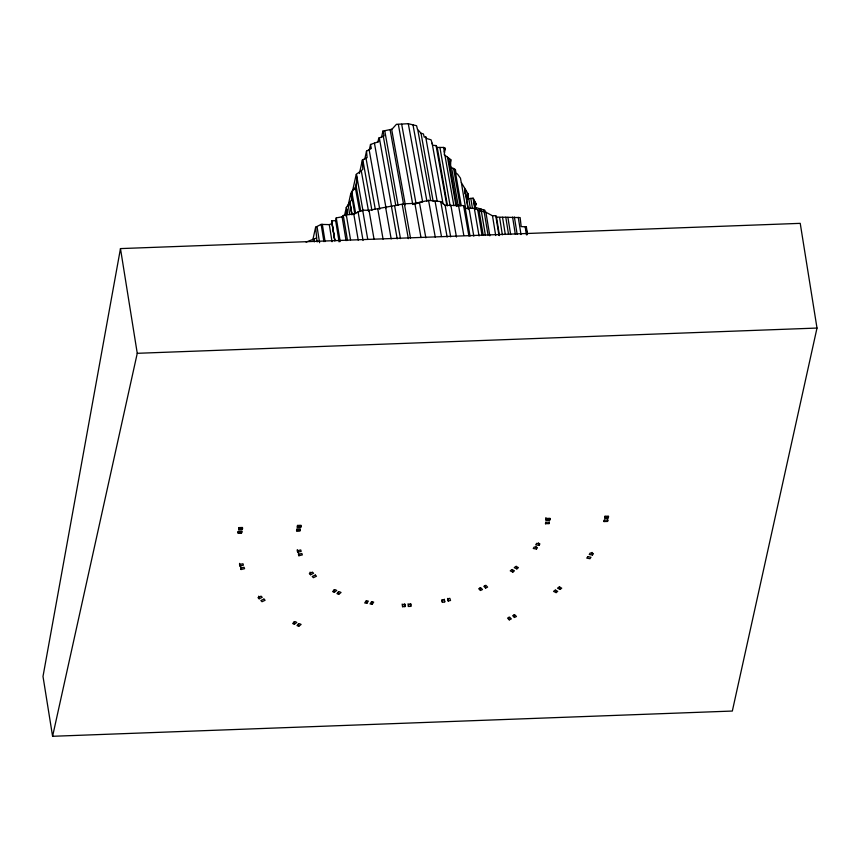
<?xml version="1.0" encoding="UTF-8"?>
<svg xmlns="http://www.w3.org/2000/svg" width="860" height="860" viewBox="0 0 860 860"><rect width="100%" height="100%" fill="white"/><g stroke="black" fill="none" stroke-linecap="round" stroke-linejoin="round"><path stroke-width="1.29" d="M417.498 129.473L416.584 125.732L408.296 123.711L396.438 124.302L391.999 129.215L382.904 131.096L384.14 135.848L378.733 138.202L378.626 141.685L370.51 144.469L369.144 150.618M465.733 208.958L461.347 182.578L468.356 194.36L468.087 198.681L473.108 198.176L475.15 201.96L475.612 204.895L474.881 207.206L485.137 210.421M430.688 200.455L417.734 129.559L421.024 133.236L423.41 133.945L424.249 137.181L425.635 136.729L426.764 138.557L431.064 139.815L432.763 145.329L436.052 145.544L437.256 147.469L443.652 147.436L445.071 148.2L444.233 154.746L450.79 159.659L450.597 165.528L451.565 167.7L455.445 169.678L455.983 173.333L457.477 174.01L460.476 178.203L461.229 182.352M351.944 193.683L356.212 174.376L357.169 179.267L355.793 189.178M120.475 248.594L43 676.433L52.589 736.289L732.333 711.048L817 328.058L800.23 223.353L120.475 248.594L137.256 353.31L52.589 736.289M402.566 606.698L402.974 604.419L405.318 604.333L404.91 606.612L402.566 606.698L402.147 604.086M408.414 606.472L408.833 604.204L411.166 604.118L410.757 606.386L408.414 606.472L408.005 603.87M545.509 523.751L545.777 522.235L549.314 522.235L549.013 523.589L545.498 523.729L545.799 522.364M549.013 523.622L549.293 522.106M604.01 521.579L604.29 520.063L607.816 520.063L607.515 521.418M607.794 519.934L607.525 521.45L604.01 521.547L604.311 520.192M312.803 239.951L315.631 227.169L321.145 224.385L329.294 224.621L332.111 223.568L331.659 220.826L335.637 220.676L336.249 217.892L342.097 216.838L343.269 215.451L353.75 213.882L362.673 210.195L369.026 210.291L404.34 203.777L414.853 203.39L428.549 200.358L440.728 201.584L445.125 205.282L463.583 205.604L465.281 208.4L470.054 236.124M344.57 215.29L346.311 207.443L352.009 199.187L350.697 193.898L351.719 191.479L356.223 186.77L360.802 211.399M345.462 215.796L346.902 209.27L346.311 207.443M348.128 205.518L350.697 193.898M354.879 189.598L357.169 179.267M359.405 173.537L362.415 159.917L367.102 157.606L366.521 151.145L371.305 148.457L370.51 144.469M364.79 158.982L366.521 151.145M377.916 141.9L378.733 138.202M381.485 137.514L382.904 131.096M444.254 151.919L445.071 148.2M450.21 162.271L450.79 159.659M464.841 193.801L465.658 190.114M467.302 199.111L468.356 194.36M475.236 207.142L476.021 203.583L475.225 202.121M525.804 229.394L526.363 226.846L521.181 226.599L520.139 217.591L496.5 217.085L495.736 215.656L492.5 215.785L484.062 211.227L481.396 211.495L474.301 208.238L465.281 208.4M546.25 520.332L546.552 518.967L550.056 518.838L549.755 520.203L546.25 520.332L545.821 517.677M475.655 204.777L476.021 203.583M366.854 603.333L368.338 601.129L366.199 600.742L364.715 602.946L366.854 603.333L366.446 600.731M372.208 604.3L373.691 602.097L371.541 601.71L370.069 603.913L372.208 604.3L371.789 601.699M536.468 549.056L537.446 547.594L534.243 547.014L533.254 548.476L536.468 549.056L536.049 546.455M538.93 545.39L539.908 543.918L536.704 543.337L535.715 544.81L538.93 545.39L538.51 542.789M592.454 555.033L593.432 553.571L590.218 552.991L589.24 554.463L592.454 555.033L592.035 552.432M362.995 210.807L356.427 174.225L362.802 169.42L362.415 159.917M294.389 624.306L296.786 622.393L295.055 621.565L292.658 623.489L294.389 624.306L293.969 621.705M334.336 592.357L336.733 590.433L334.991 589.616L332.594 591.529L334.336 592.357L333.916 589.756M298.721 626.359L301.108 624.446L299.377 623.618L296.979 625.542L298.721 626.359L298.302 623.758M338.657 594.411L341.054 592.486L339.324 591.669L336.926 593.583L338.657 594.411L338.249 591.809M512.839 572.093L514.431 570.814L511.84 569.578L510.238 570.857L512.839 572.093L512.42 569.492M516.828 568.901L518.429 567.621L515.828 566.385L514.237 567.664L516.828 568.901L516.409 566.299M556.13 592.626L557.731 591.347L555.13 590.111L553.539 591.39L556.13 592.626L555.721 590.024M560.129 589.422L561.73 588.154L559.129 586.918L557.527 588.197L560.129 589.422L559.709 586.821M344.946 215.398L347.569 213.409L346.902 209.27M306.063 242.111L316.555 237.951L317.19 241.918M259.139 598.775L262.225 597.334L261.064 596.163L257.989 597.603L259.139 598.775L258.72 596.173M310.514 574.727L313.588 573.287L312.438 572.115L309.353 573.555L310.514 574.727L310.094 572.126M480.439 590.465L482.492 589.509L480.762 587.745L478.708 588.702L480.439 590.465L480.02 587.864M485.577 588.068L487.631 587.101L485.9 585.337L483.847 586.305L485.577 588.068L485.158 585.466M509.27 619.866L511.324 618.91L509.593 617.147L507.54 618.103L509.27 619.866L508.851 617.265M514.409 617.469L516.462 616.502L514.731 614.739L512.678 615.696L514.409 617.469L513.99 614.857M413.864 204.25L422.615 201.821L408.296 123.711M239.962 565.977L243.423 565.149L242.961 563.741L239.499 564.558L239.962 565.977L239.542 563.375M297.721 552.195L301.193 551.367L300.731 549.948L297.259 550.776L297.721 552.195L297.302 549.594M240.65 568.105L244.111 567.278L244.573 568.686L241.112 569.513L240.026 564.203M298.882 555.732L302.344 554.904L301.881 553.496L298.42 554.313L298.882 555.732L298.463 553.13M444.749 601.839L444.061 599.721L441.75 600.269L442.438 602.398L444.749 601.839L444.33 599.237M448.221 601.011L450.533 600.463L449.834 598.334L447.522 598.893L448.221 601.011L447.802 598.409M137.256 353.31L817 328.058M240.09 564.59L240.359 565.375M428.549 200.358L435.3 237.285M413.015 124.936L426.925 201.283M440.728 201.584L447.146 237.048M435.042 201.122L441.47 236.522M419.422 202.379L425.84 237.844M401.685 124.238L416.046 203.637M391.633 129.237L405.318 204.83M365.952 157.896L375.283 209.195M355.449 188.147L359.684 211.409M351.719 191.479L355.728 213.613M436.052 145.544L446.888 205.744M432.107 143.168L443.061 203.917M414.853 203.39L421.013 237.618M398.373 124.506L412.768 204.551M404.34 203.777L410.5 238.016M390.107 129.688L403.523 204.056M402.19 204.357L408.339 238.65M384.775 130.87L398.105 205.357M383.281 136.138L395.793 205.594M379.335 137.933L391.644 206.679M362.78 159.627L371.928 210.431M361.308 171L368.553 211.302M444.867 154.961L453.876 205.712M425.668 136.783L437.213 201.476M421.024 133.236L433.15 201.358M394.622 205.82L400.459 238.607M391.375 206.11L397.212 238.919M374.433 143.158L386.022 208.023M369.155 149.876L379.765 209.335M458.477 205.121L463.819 235.447M450.887 205.411L456.456 237.037M439.901 147.404L450.156 205.862M437.256 147.469L447.501 205.809M445.125 205.282L450.694 236.887M385.602 207.325L391.182 238.919M349.773 201.702L351.944 214.054M463.583 205.604L468.904 235.984M453.585 168.291L460.175 206.013M451.565 167.7L458.294 206.314M448.458 158.003L456.886 206.464M447.469 157.143L455.983 205.841M377.755 208.797L383.076 239.166M369.026 210.291L374.046 239.198M362.673 210.195L367.704 239.069M454.929 169.28L461.207 205.637M358.039 211.538L363.049 240.51M474.301 208.238L479.063 235.962M469.044 208.432L473.806 236.167M351.288 193.446L354.761 213.775M353.75 213.882L358.233 240.155M479.031 210.41L483.266 235.457M477.719 209.786L481.965 234.78M346.3 214.839L350.547 239.843M343.269 215.451L347.504 240.499M485.878 212.173L489.824 235.833M484.062 211.227L488.061 235.027M481.396 211.495L485.384 235.307M464.54 188.103L468.044 208.958M349.848 202.455L351.794 214M342.097 216.838L346.085 240.66M336.249 217.892L340.194 241.563M476.053 207.615L476.16 208.27M335.637 220.676L339.109 241.886M331.659 220.826L334.916 240.703M495.736 215.656L498.961 235.425M492.5 215.785L495.715 235.543M480.923 208.819L481.503 212.355M479.59 208.496L479.987 210.947M473.108 198.176L474.946 209.485M470.829 198.402L472.452 208.378M468.775 198.746L470.269 208.034M465.174 189.705L468.334 209.087M349.977 202.949L351.923 214.871M331.842 222.385L334.841 240.864L332.111 223.568M518.258 217.311L521.01 234.554M514.377 217.042L517.15 234.264M512.582 217.107L515.344 234.339M507.894 217.279L510.657 234.511M505.777 217.15L508.539 234.371M502.53 217.279L505.304 234.49M499.606 217.591L502.369 234.812M496.5 217.085L499.488 235.608M473.452 198.681L474.978 208.195M467.99 193.865L468.27 195.618M450.253 159.519L450.575 161.476M443.652 147.436L444.502 152.725M442.019 599.786L442.438 602.398M410.338 603.784L410.757 606.386M404.49 604L404.91 606.612M322.328 224.342L325.091 241.574M321.145 224.385L323.908 241.617M240.692 566.912L241.112 569.513M525.901 226.825L527.169 234.769M525.191 226.9L526.449 234.845M483.804 209.851L484.202 212.323M348.257 205.389L349.719 214.591M329.294 224.621L332.035 241.735M317.082 226.846L319.587 242.724M313.889 239.23L314.298 241.875M526.363 226.846L527.449 234.2M315.631 227.169L316.673 237.898M238.306 531.394L238.026 532.91L241.542 532.781L241.81 531.265L238.306 531.394M238.994 527.61L238.714 529.126L242.23 528.997L242.499 527.481L238.994 527.61M296.818 529.222L296.539 530.738L300.054 530.609L300.323 529.093L296.818 529.222M297.495 525.438L297.227 526.954L300.731 526.814L301.011 525.299L297.495 525.438M546.465 518.451L546.186 519.967L549.701 519.838L549.981 518.322L546.465 518.451M604.978 516.279L604.698 517.795L608.213 517.655L608.482 516.14L604.978 516.279M238.36 531.76L238.059 533.125L241.574 532.996L241.875 531.63L238.36 531.76M239.112 528.373L238.811 529.728L242.326 529.599L242.627 528.244L239.112 528.373M296.872 529.588L296.571 530.953L300.086 530.813L300.387 529.459L296.872 529.588M297.625 526.202L297.323 527.556L300.828 527.427L301.129 526.062L297.625 526.202M605.053 516.795L604.752 518.161L608.267 518.032L608.568 516.666L605.053 516.795M587.756 556.667L586.778 558.129L589.992 558.71L590.971 557.237L587.756 556.667M263.955 599.097L260.87 600.538L262.021 601.721L265.106 600.269L263.955 599.097M315.319 575.05L312.234 576.49L313.395 577.673L316.469 576.232L315.319 575.05"/></g></svg>
